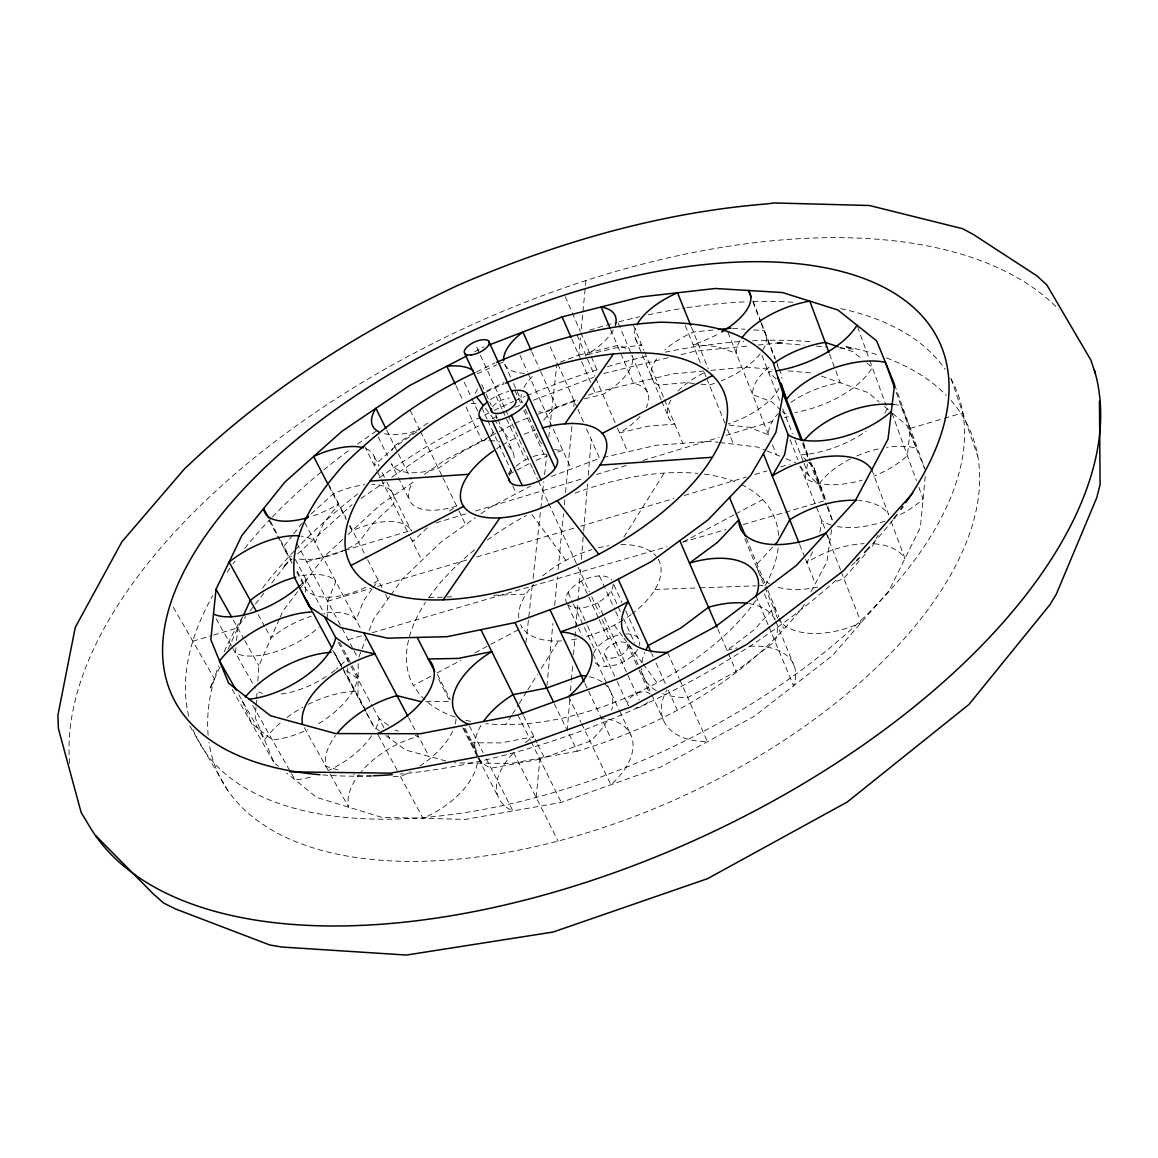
<?xml version="1.0" encoding="UTF-8"?>
<svg xmlns="http://www.w3.org/2000/svg" width="1158" height="1158" viewBox="0 0 1158 1158"><rect width="100%" height="100%" fill="white"/><g stroke="black" fill="none" stroke-linecap="round" stroke-linejoin="round"><path stroke-width="0.75" stroke-dasharray="5 3.75" d="M358.213 663.65L357.981 695.48L373.831 726.833L379.563 730.987M347.762 667.862L347.646 676.258L355.361 691.529A74.184 38.663 -29.3 0 0 308.289 704.325M347.863 661.146L347.907 657.787A61.186 30.108 -28.6 0 1 336.442 668.991M327.164 619.009L327.656 601.234L335.834 581.562A61.707 29.355 -28.4 0 0 299.213 576.293M305.423 591.941L305.973 579.391A62.489 28.791 -28.3 0 1 299.908 585.543M255.99 707.118L255.238 717.671L274.171 762.905L278.34 766.292M256.121 705.352L256.483 700.083M256.613 698.317L257.105 691.297A61.186 30.108 -28.6 0 0 262.548 693.309M257.829 681.078L258.914 665.763L279.425 618.937M569.765 699.794L567.232 730.38L577.321 751.195C664.156 725.053 747.257 678.675 803.449 606.025L805.143 602.84M570.503 690.805L571.241 681.801M571.386 680.007L572.732 663.809M573.471 654.806L574.802 638.608M574.961 636.813L575.555 629.619M575.7 627.824L577.77 602.623M577.929 600.828L580.737 566.667M581.33 559.502L583.545 532.637M583.69 530.842L587.54 484.29M588.278 475.33L591.231 439.519M235.986 647.684L235.523 653.069A61.837 29.471 -28.4 0 0 319 627.202M236.608 640.49L237.694 627.911L242.152 618.198M925.213 476.474L920.378 527.469L889.141 590.537L832.544 655.486L754.205 716.324L660.813 766.987L561.297 802.393L465.328 819.415L381.619 817.273L316.655 797.413L286.663 773.052M536.168 797.515L539.86 759.199L590.015 741.207A70.956 39.531 -26.3 0 0 608.124 719.075M546.88 686.245L552.931 623.38M554.668 605.431L557.432 576.698M558.127 569.504L563.468 513.92M564.337 504.975L564.858 499.605M565.538 492.454L572.255 422.742M573.803 406.646L574.325 401.276L577.668 400.48M560.183 362.193L578.768 355.101L580.419 337.948M585.948 280.482L580.911 332.809L596.978 369.894M893.354 404.446A65.76 33.206 -20.4 0 1 901.011 405.676L910.304 428.417L907.394 455.644A65.89 33.35 -20.4 0 1 873.74 476.155M525.891 642.893L532.26 585.586M533.056 578.421L540.612 510.374M540.815 508.579L543.797 481.757M544.593 474.621L546.764 455.007M548.747 437.188L557.07 362.295L548.327 342.493M831.56 529.756L826.899 561.775L811.063 591.666M819.922 532.362L821.717 520.55A65.166 34.031 -20.2 0 0 834.238 525.906M807.488 463.967L805.143 478.167A65.89 33.35 -20.4 0 0 862.145 480.15M765.264 585.572L765.293 585.485A199.089 104.148 -24.7 0 0 778.292 546.967M358.893 657.035L365.971 638.724M369.127 630.574L373.542 619.168L389.942 596.298M280.12 617.359L282.899 611.004L298.561 590.392M220.02 666.82L209.714 689.314L214.389 678.747L172.556 605.967M228.112 649.146L239.156 625.045L245.67 616.621M872.321 546.33L878.025 535.228M428.677 597.644L444.904 597.065M812.757 551.715L806.88 562.629A68.308 37.736 -20.9 0 1 864.1 543.667M511.561 715.63L505.699 724.778M512.516 714.11L518.263 704.976M519.218 703.456L526.876 691.268M527.845 689.748L537.413 674.521M541.249 668.441L558.474 641.04M623.858 537.095L664.243 473.029M390.941 594.894L402.043 579.405L441.488 541.64L475.402 517.684M372.051 588.988L363.742 600.409L356.027 619.863A61.07 29.992 -28.6 0 0 322.72 613.451M373.079 587.569L378.275 580.419A58.175 27.517 -27.3 0 1 370.256 585.022M299.604 589.017L324.168 556.694L342.739 539.498M250.012 611.019L254.369 605.402M255.455 603.998L264.14 592.78M271.739 582.966L288.024 561.919L283.059 567.246L292.308 558.764M292.656 535.184L283.884 546.402A58.754 26.909 -27.2 0 0 291.555 556.52M293.741 533.78L303.613 521.158M865.2 554.32L843.82 578.32A69.205 37.157 -21.1 0 1 833.572 582.517M772.647 547.097L756.999 564.004A69.205 37.157 -21.1 0 0 769.245 583.632M427.389 527.759L412.566 541.814A58.088 27.459 -27.2 0 0 413.044 536.936M348.051 534.576L379.39 505.568L415.548 480.498M297.592 553.929L352.075 504.642M311.14 513.92L333.012 494.061A58.667 26.837 -27.1 0 1 364.929 484.739M717.786 628.823L727.079 650.391L754.365 629.619L774.774 607.082A68.409 37.867 -21 0 0 777.93 618.43M480.99 513.732L489.371 507.812L530.451 486.186M449.478 511.025L456.628 506.017L442.906 477.733M424.436 474.331L445.193 459.943L489.791 436.595M360.891 498.548L384.427 482.321M391.766 477.241L427.056 452.894L481.25 424.566M416.735 431.876L394.733 446.959L374.324 465.545A59.261 26.2 -27 0 0 366.174 448.768M683.22 541.886L734.085 514.832M735.663 513.978L762.688 499.605M430.762 676.301L413.406 685.536A199.089 104.148 -24.7 0 1 425.507 602.334M437.073 672.943L460.725 660.364M474.925 652.808L489.11 645.252M490.688 644.413L522.244 627.636M509.187 474.158L529.684 463.403M492.411 418.733L498.794 415.404M491.368 435.77L497.679 432.47M499.272 431.644L518.219 421.715L529.901 417.3M486.722 438.853L462.52 451.533L438.332 468.31A57.075 25.621 -25.5 0 1 391.462 463.779L409.874 500.821M476.474 371.921L495.059 362.903M487.084 390.709L504.048 382.531M427.809 422.974L394.429 445.787A57.075 25.621 -25.5 0 0 391.824 450.809M474.65 351.786L483.914 346.966M514.818 407.269L521.52 404.721M533.259 400.248L593.649 377.291M538.238 414.13L578.349 398.917M588.409 395.11L595.096 392.562L672.364 373.933L703.76 371.038M574.325 401.276L545.606 412.161A57.118 25.65 -23.9 0 1 538.89 411.828M536.082 460.276L547.748 455.89M557.765 452.112L562.774 450.23A56.568 26.243 -23.8 0 1 551.628 448.928M551.295 476.474L599.569 458.351L585.601 426.766M306.725 561.905L342.913 550.976M344.635 550.455L411.843 530.19M435.973 522.909L466.978 513.544M475.605 510.953L584.283 478.167M596.384 474.519L629.214 464.604M643.037 460.435L719.075 437.492M725.994 435.408L776.106 420.296M784.748 417.691L788.207 416.648M192.821 641.214L211.813 635.583M213.535 635.076L237.694 627.911M327.656 601.234L371.009 588.365M377.942 586.31L468.121 559.56M476.792 556.998L573.832 528.207M580.723 526.166L673.855 498.548M684.204 495.479L746.288 477.053M754.915 474.505L766.987 470.915M780.781 466.833L789.409 464.271M910.304 428.417L942.467 418.878M944.161 418.371L962.776 412.841M348.153 639.737L362.02 635.699M372.413 632.673L666.979 546.75M682.569 542.205L725.907 529.568M743.248 524.516L824.728 500.748M578.768 355.101L617.431 345.518A57.147 25.679 -23.8 0 1 626.985 349.209M587.482 354.768L614.739 348.022L641.764 345.301A59.449 26.345 -22.4 0 1 635.756 327.511M603.723 373.469L668.745 357.619M681.049 354.623L695.104 351.192L749.096 345.909M584.37 398.859L602.811 394.429A57.147 25.679 -23.8 0 0 632.007 355.665M603.086 457.54L656.195 445.294L709.854 441.328L718.278 442.342M577.321 751.195L511.243 763.411L454.312 762.847M539.86 759.199L491.079 768.217A70.913 39.473 -26.4 0 1 478.211 757.911M713.082 330.016L693.41 332.042A58.855 26.996 -22.3 0 0 664.822 349.933M758.099 345.026L783.3 342.565L775.657 342.898L804.086 345.171M710.766 370.386L746.331 367.1L772.314 369.445M446.713 596.992L452.127 596.804M493.612 595.299L526.065 594.126M655.008 589.465L698.404 587.902M700.214 587.83L756.261 585.818M758.07 585.745L765.293 585.485M425.84 701.531L449.999 701.357L437.102 676.258M371.544 776.092L358.879 775.918L353.682 774.398M393.242 776.396L400.48 776.497A68.988 36.882 -28.5 0 0 410.381 771.691M732.696 328.307L744.869 329.234M753.569 329.885L764.005 330.681A58.957 27.068 -22.2 0 1 761.139 352.51M816.535 346.155L827.203 347.009M839.637 348.008L853.866 349.137L844.341 346.314A413.276 214.722 -24.7 0 1 879.834 355.578M788.135 370.864L813.003 373.108M694.163 383.486L685.695 382.647L658.439 385.093A58.855 26.996 -22.3 0 1 658.612 356.331M700.923 384.152L709.391 384.977A58.957 27.068 -22.2 0 0 715.297 383.066M728.932 425.015L749.544 427.345L768.594 434.93A61.345 30.253 -20.8 0 1 777.988 413.667M719.958 442.53L757.433 447.046L765.366 450.274M395.254 730.22L398.569 731.103M415.114 735.489L418.429 736.372A68.09 37.461 -28.7 0 0 360.963 772.082M445.859 760.98L405.821 750.066L385.281 735.142M338.049 769.867L325.89 766.335A68.887 36.752 -28.5 0 1 335.545 735.533M839.955 347.313L853.099 351.714L861.422 358.56M821.514 376.118L868.08 392.605L879.168 401.971M766.958 450.925L779.681 456.107M786.108 458.727L795.749 462.65M346.242 670.612L357.605 678.559A65.601 33.046 -29.1 0 1 315.569 725.444M388.495 725.371L379.042 718.582A64.877 33.727 -29.3 0 1 374.208 731.653M866.864 363.019L872.292 367.491A70.479 33.582 -21 0 1 795.01 412.523M884.611 406.588L891.284 412.234M892.601 413.363L907.09 425.623L924.359 467.977M776.164 378.912L768.391 371.863A71.217 32.8 -21.2 0 0 776.96 370.763M780.941 410.279L771.923 401.884L752.613 394.574A61.982 29.601 -21 0 1 771.619 365.06M782.215 411.466L784.748 413.84A70.479 33.582 -21 0 0 791.536 413.073M807.3 461.159L800.771 454.92A69.755 34.306 -20.9 0 0 866.198 431.123M808.602 462.418L813.828 467.412L826.103 501.096M799.7 466.471L821.746 487.808M485.332 408.195L492.975 418.067M494.075 419.471L510.461 440.619M614.261 625.146L622.845 636.683M623.916 638.13L642.125 662.637M643.197 664.084L657.136 682.829M531.812 514.427L565.9 560.313M189.767 725.892L228.387 791.45M232.15 689.372L274.171 762.905M238.765 694.699L264.516 739.832A74.184 38.663 -29.3 0 1 282.19 721.318M252.705 705.41L290.629 772.14M291.512 773.674L295.001 779.812A64.877 33.727 -29.3 0 0 312.978 776.367M216.112 618.734L231.991 646.83M232.874 648.393L255.382 688.228M233.366 620.181L243.889 638.955M244.772 640.533L258.914 665.763M304.293 727.615L329.393 772.618M330.262 774.195L348.659 807.198A68.09 37.461 -28.7 0 1 358.908 774.673M258.104 614.493L265.023 627.028M265.891 628.591L271.088 637.986A61.07 29.992 -28.6 0 1 311.169 616.273M365.783 710.896L334.184 652.171L341.914 667.486M332.708 650.376L341.147 666.067M343.665 670.757L365.45 711.258M366.29 712.807L373.831 726.833M378.275 735.243L398.772 773.327M400.48 776.497L422.988 818.33A68.192 37.592 -28.6 0 0 477.53 760.763M270.35 521.158L279.657 538.513M280.497 540.091L292.178 561.862M297.143 571.14L303.787 583.516A58.175 27.517 -27.3 0 0 367.506 586.426M269.061 520.42L292.656 564.395M296.81 572.153L305.119 587.656M295.203 559.271L324.616 614.247M339.612 642.27L351.308 664.156M352.162 665.734L358.126 676.88M338.237 642.372L350.034 664.403M350.874 665.98L372.442 706.264M373.267 707.813L383.891 727.658M387.944 735.229L389.566 738.254M296.911 543.464L353.204 649.218M354.044 650.796L357.402 657.122M304.742 522.605L361.007 629.301M408.528 717.569L428.981 756.377M328.568 484.073L345.909 517.684M349.904 525.428L366.854 558.286M367.665 559.864L382.299 588.206M385.513 594.445L387.916 599.12M328.973 486.23L346.242 519.681M349.542 526.094L352.032 530.9A58.088 27.459 -27.2 0 1 410.135 528.844M437.391 674.463L450.303 699.635M464.995 728.281L474.823 747.446M463.895 728.44L478.471 756.854M479.282 758.418L481.685 763.122M462.708 727.817L498.548 797.601M469.482 725.979L483.089 752.57M486.288 758.837L512.951 810.976A70.073 40.212 -26.5 0 1 515.049 751.368M513.674 752.787L558.098 841.128M374.222 456.643L379.028 466.225M382.227 472.609L386.222 480.599M387.018 482.206L411.437 531.015M364.524 446.004L376.741 470.365M377.551 471.972L409.411 535.517M410.207 537.095L421.903 560.4M517.887 714.935L530.436 740.237M531.218 741.815L561.297 802.393M378.174 437.029L387.554 455.919M386.714 430.168L397.585 452.185M398.381 453.777L411.003 479.354M523.488 715.658L537.037 743.031M537.819 744.623L544.115 757.332M554.306 703.731L566.479 728.816M410.207 410.352L419.674 429.864A57.639 24.998 -25.5 0 1 383.443 433.454M420.455 431.471L442.139 476.17M458.872 510.649L465.632 524.588M568.607 696.58L580.838 722.085M581.606 723.678L610.903 784.733A70.117 40.269 -26.4 0 0 601.32 718.119M584.891 683.423L611.221 739.036M456.064 385.846L462.983 400.567M466.037 407.037L481.887 440.735A64.472 29.891 -25.7 0 1 488.459 440.518M593.157 654.313L606.937 683.77M607.704 685.406L618.98 709.521M619.733 711.128L630.936 735.084M464.242 382.328L471.118 397.006M471.871 398.641L477.892 411.481M512.704 485.853L516.338 493.612M567.825 605.359L577.639 626.319M578.407 627.926L582.17 635.988M579.261 607.993L586.802 624.205M587.555 625.827L606.416 666.328M481.742 407.63L487.084 419.066M487.836 420.701L511.46 471.306M568.057 592.606L572.559 602.247M573.311 603.854L595.053 650.449M481.67 384.528L485.361 392.49M486.099 394.082L491.267 405.228M495.696 414.781L497.216 418.038M497.969 419.674L513.095 452.271M605.243 655.891L616.447 680.021M617.2 681.628L628.403 705.743A12.333 6.962 -24.7 0 1 635.105 694.221A12.333 6.962 -24.7 0 1 650.029 694.091L638.984 669.917M496.087 396.253L502.123 409.31M502.876 410.931L525.471 459.871M581.446 581.142L588.119 595.588M588.857 597.195L598.498 618.082M599.236 619.689L608.138 638.955M597.557 602.739L603.535 615.738M604.288 617.373L624.48 661.261M476.749 347.313L507.595 414.26M508.348 415.896L532.419 468.15M533.172 469.786L537.616 479.426M538.369 481.033L547.908 501.747M548.631 503.325L577.335 565.596M578.074 567.203L589.422 591.839M591.695 596.746L599.236 613.118M602.247 619.675L639.23 699.91M627.202 644.138L638.246 668.296M611.033 591.058L620.645 612.191M623.597 618.69L634.7 643.066M504.801 364.437L510.62 377.219M513.544 383.602L522.272 402.767A57.118 25.65 -23.9 0 1 521.303 394.589M525.254 409.31L539.411 440.373M514.818 390.376L520.782 403.476M523.778 410.033L543.942 454.226M599.439 575.902L614.884 609.745M615.622 611.352L619.298 619.414M628.765 644.224L640.027 668.875M640.779 670.525L651.1 693.135M651.838 694.742L663.563 720.421M613.928 584.819L622.005 602.623M625.682 610.729L638.159 638.261M519.971 355.289L527.368 371.704M528.106 373.354L571.227 468.99M651.751 653.546L653.184 656.731M656.065 663.085L666.125 685.362M668.296 690.168L677.083 709.637M667.515 652.374L679.066 678.212M679.789 679.818L707.451 741.685A80.003 45.987 -23.1 0 1 666.805 689.893M531.783 351.786L539.179 368.287M540.641 371.559L556.578 407.182A56.568 26.243 -23.8 0 0 542.306 422.308M557.794 363.916L577.133 407.659M577.842 409.252L584.891 425.174M571.835 339.193L580.896 359.979M581.606 361.614L592.259 386.048M592.968 387.684L595.096 392.562M565.263 296.665L580.201 331.159M577.133 335.27L595.009 376.437M595.719 378.073L616.736 426.491M617.431 428.084L627.752 451.852M728.483 653.648L736.199 671.582M610.613 329.48L633.498 383.312A56.597 26.272 -23.8 0 1 646.207 407.558M618.314 323.241L648.133 393.821M633.296 325.094L643.848 350.281M644.543 351.931L663.881 398.106M664.562 399.727L682.844 443.326M635.641 339.077L661.102 399.698M661.783 401.319L668.571 417.488M756.073 595.936L768.261 625.175M768.941 626.796L793.52 685.797A70.146 40.342 -23.2 0 0 748.748 646.367M744.884 538.745L775.57 613.016M764.497 594.112L775.194 619.935M775.86 621.556L794.127 665.676M242.268 700.822L251.633 723.475L272.318 739.919A65.601 33.046 -29.1 0 0 307.84 729.511M746.201 537.877L767.262 588.857M767.942 590.508L778.813 616.852M779.493 618.488L783.517 628.258M685.261 325.557L701.502 365.552M704.136 372.036L706.105 376.886M706.771 378.507L724.821 422.974M727.485 429.517L733.434 444.151M691.413 327.135L708.32 368.881M799.642 544.506L804.911 557.678M805.563 559.328L815.29 583.675M728.006 332.447L769.911 438.245M772.531 444.86L776.468 454.804M790.147 439.837L797.978 459.842M800.583 466.5L824.843 528.555M827.362 534.967L829.866 541.379M826.059 532.926L840.534 569.91M841.186 571.603L861.161 622.657A68.409 37.867 -21 0 1 778.769 619.689M802.581 443.746L807.734 456.99M809.674 462.013L826.58 505.525M827.188 507.117L832.761 521.462L827.188 504.425M761.993 355.463L779.508 400.407M782.794 408.803L792.434 433.555M794.996 440.127L803.391 461.651M804.057 463.345L808.646 475.142M752.961 300.892L760.748 321.027M761.399 322.706L775.484 359.125M776.121 360.775L778.668 367.347M779.305 368.997L781.216 373.933A58.378 27.676 -22.1 0 1 781.853 378.333M752.99 302.209L760.763 322.3M761.414 323.979L774.803 358.575M777.336 365.146L778.61 368.418M803.001 442.11L810.137 460.479M810.788 462.158L825.958 501.269M871.815 469.627L888.591 514.601A69.104 37.027 -21.1 0 0 858.585 500.502M891.11 521.361L904.977 558.547A68.308 37.736 -20.9 0 0 873.277 543.739M829.562 354.145L835.207 369.286M835.83 370.965L840.23 382.733A61.345 30.253 -20.8 0 0 789.872 403.129M891.95 413.015L916.456 480.613M918.859 487.272L923.085 498.924A65.166 34.031 -20.2 0 1 899.317 515.122M857.557 326.889L869.224 359.038M869.832 360.717L886.131 405.575M894.555 384.557L925.705 471.292M896.205 392.33L916.239 448.074A65.036 33.886 -20.2 0 0 886.608 447.379M951.051 378.796L977.685 456.136M813.828 467.412L819.213 483.87A65.036 33.886 -20.2 0 1 852.389 458.003M803.536 443.76L807.835 456.99M951.08 400.494A413.276 214.722 -24.7 0 1 683.177 796.024A413.276 214.722 -24.7 0 1 208.947 742.133M208.151 735.272A413.276 214.722 -24.7 0 1 218.5 666.082M224.276 651.621A413.276 214.722 -24.7 0 1 243.05 616.23M262.591 587.96A413.276 214.722 -24.7 0 1 294.277 550.976M295.449 549.746A413.276 214.722 -24.7 0 1 359.255 492.758M379.332 477.82A413.276 214.722 -24.7 0 1 492.628 411.09M494.249 410.323A413.276 214.722 -24.7 0 1 513.66 401.377M515.281 400.654A413.276 214.722 -24.7 0 1 525.11 396.398M526.745 395.703A413.276 214.722 -24.7 0 1 600.437 368.823M607.4 366.71A413.276 214.722 -24.7 0 1 649.493 355.593M665.213 352.162A413.276 214.722 -24.7 0 1 743.74 341.306M752.526 340.785A413.276 214.722 -24.7 0 1 813.669 341.986M886.478 357.967A413.276 214.722 -24.7 0 1 946.375 395.385M69.654 763.484A552.959 280.728 -24.7 0 1 468.353 326.397A552.959 280.728 -24.7 0 1 1058.426 309.07M950.848 378.536A417.806 210.351 -24.7 0 1 664.793 750.558A417.806 210.351 -24.7 0 1 193.198 729.931M188.797 716.223A417.806 210.351 -24.7 0 1 212.696 595.603M227.098 572.327A417.806 210.351 -24.7 0 1 231.976 565.307M232.975 563.903A417.806 210.351 -24.7 0 1 235.031 561.094M244.714 548.458A417.806 210.351 -24.7 0 1 271.233 518.191M272.405 516.96A417.806 210.351 -24.7 0 1 322.286 471.089M323.704 469.931A417.806 210.351 -24.7 0 1 350.512 449.188M357.706 443.977A417.806 210.351 -24.7 0 1 378.405 429.705M477.313 373.802A417.806 210.351 -24.7 0 1 496.898 364.77M498.548 364.046A417.806 210.351 -24.7 0 1 503.484 361.889M589.48 330.146A417.806 210.351 -24.7 0 1 617.171 322.271M618.908 321.823A417.806 210.351 -24.7 0 1 639.694 316.742M648.292 314.831A417.806 210.351 -24.7 0 1 685.16 307.97M686.984 307.695A417.806 210.351 -24.7 0 1 747.923 301.731M753.076 301.558A417.806 210.351 -24.7 0 1 795.329 302.383M840.694 308.65A417.806 210.351 -24.7 0 1 945.174 369.402M892.804 520.043A422.438 205.733 -24.7 0 1 870.859 545.765M855.255 561.977A422.438 205.733 -24.7 0 1 851.159 566.001M836.033 580.201A422.438 205.733 -24.7 0 1 399.944 774.007M371.429 775.86A422.438 205.733 -24.7 0 1 321.635 774.847M670.989 400.017A58.276 27.604 -22.2 0 0 674.781 424.103L648.06 426.216L619.516 432.904A56.597 26.272 -23.8 0 0 640.967 415.36M678.096 390.955A58.276 27.604 -22.2 0 1 707.364 371.269M313.34 515.817A59.348 26.258 -27.1 0 0 338.715 503.73L323.516 523.43L315.208 542.465A62.344 28.675 -28.3 0 0 300.877 536.053M347.805 548.501A58.754 26.909 -27.2 0 0 358.691 542.465L373.296 522.967L393.648 504.063A58.667 26.837 -27.1 0 0 371.964 484.391M346.401 549.181A58.754 26.909 -27.2 0 1 296.506 558.388M524.632 373.325A57.683 25.027 -23.9 0 1 503.933 361.976M523.923 387.452A57.118 25.65 -23.9 0 1 534.099 374.874M779.045 388.277A58.378 27.676 -22.1 0 1 728.425 423.741M760.155 353.827A58.957 27.068 -22.2 0 1 721.144 380.852M456.628 506.017A56.525 26.214 -25.6 0 1 412.581 482.553M740.02 340.698A62.648 28.921 -21.1 0 0 736.285 353.364L717.207 346.531L692.962 344.519A59.55 26.417 -22.3 0 0 718.959 333.518M508.246 446.004A64.472 29.891 -25.7 0 1 513.964 460.421M510.736 469.931A64.472 29.891 -25.7 0 1 507.609 474.997M490.008 440.561A64.472 29.891 -25.7 0 1 499.836 442.009M496.116 415.997A65.094 29.211 -25.6 0 1 496.608 418.574M493.105 432.18A65.094 29.211 -25.6 0 1 489.921 437.188M471.118 403.534A65.094 29.211 -25.6 0 1 477.154 403.881M604.013 683.394A70.956 39.531 -26.3 0 1 611.627 710.216M589.379 676.75A70.956 39.531 -26.3 0 1 602.696 682.395M817.794 587.077A69.205 37.157 -21.1 0 1 775.918 586.585M777.235 627.679A71 39.604 -23.3 0 1 775.02 641.416L735.098 672.002L687.722 697.579A80.959 45.148 -23.2 0 1 662.796 693.656M749.023 603.593A71 39.604 -23.3 0 1 775.267 620.123M656.311 690.602A80.959 45.148 -23.2 0 1 641.749 668.427M642.01 662.159A80.959 45.148 -23.2 0 1 644.789 652.301M613.306 330.073A57.712 25.042 -23.8 0 1 585.774 355.188M727.079 650.391A70.146 40.342 -23.2 0 1 737.183 647.93M476.763 755.175A70.913 39.473 -26.4 0 1 481.786 724.097M856.862 455.962A65.036 33.886 -20.2 0 1 880.341 448.493M456.078 719.046A68.988 36.882 -28.5 0 1 453.864 728.281M452.662 731.132A68.988 36.882 -28.5 0 1 419.847 766.046M286.996 717.526A74.184 38.663 -29.3 0 1 302.73 707.277M371.675 735.75A64.877 33.727 -29.3 0 1 328.64 770.403M335.241 669.961A61.186 30.108 -28.6 0 1 328.915 674.68M326.252 676.46A61.186 30.108 -28.6 0 1 277.92 694.351M525.24 742.596A70.073 40.212 -26.5 0 1 533.881 736.676L500.893 742.9L471.248 742.77A68.192 37.592 -28.6 0 1 476.966 752.932M541.843 443.775A56.568 26.243 -23.8 0 1 538.238 436.436M887.332 408.89A69.755 34.306 -20.9 0 1 883.901 414.274M496.579 448.797A78.758 37.273 -24.7 0 1 501.067 445.946M502.601 445.019A78.758 37.273 -24.7 0 1 517.93 436.928M524.082 434.25A78.758 37.273 -24.7 0 1 535.445 430.038M486.085 392.128A205.632 97.547 -24.7 0 1 503.976 383.848M741.366 484.594A199.089 104.148 -24.7 0 1 778.581 536.328M756.261 599.902A199.089 104.148 -24.7 0 1 485.824 723.649M470.713 721.347A199.089 104.148 -24.7 0 1 464.488 719.929M455.21 717.178A199.089 104.148 -24.7 0 1 413.623 685.435M428.923 597.528A199.089 104.148 -24.7 0 1 477.067 547.835M487.33 540.048A199.089 104.148 -24.7 0 1 526.21 515.513M575.034 493.207A199.089 104.148 -24.7 0 1 697.84 473.39M704.368 474.129A199.089 104.148 -24.7 0 1 737.979 483.045M477.414 388.9A65.731 28.501 -25.6 0 1 475.142 393.677M648.248 701.965A12.333 6.962 -24.7 0 1 634.483 708.103M509.361 475.287A26.243 12.42 -24.7 0 1 515.02 467.224M516.106 466.225A26.243 12.42 -24.7 0 1 531.652 457.092M533.23 456.527A26.243 12.42 -24.7 0 1 549.21 454.341M613.204 584.327A25.418 13.259 -24.7 0 1 594.546 604.201A25.418 13.259 -24.7 0 1 567.84 604.65M567.073 603.752A25.418 13.259 -24.7 0 1 581.417 581.157A25.418 13.259 -24.7 0 1 611.728 579.955M492.671 406.675A13.346 5.964 -24.7 0 1 509.259 398.019M884.973 521.158A65.166 34.031 -20.2 0 1 837.277 526.543M658.207 559.126A76.254 39.806 -24.7 0 1 632.572 613.422M631.168 614.478A76.254 39.806 -24.7 0 1 624.437 619.154M623.018 620.051A76.254 39.806 -24.7 0 1 585.152 636.857M576.539 638.926A76.254 39.806 -24.7 0 1 568.129 640.302M561.601 640.91A76.254 39.806 -24.7 0 1 520.55 624.596M518.77 617.822A76.254 39.806 -24.7 0 1 533.621 584.529M542.595 575.946A76.254 39.806 -24.7 0 1 591.825 549.63M598.425 547.821A76.254 39.806 -24.7 0 1 608.775 545.765M620.891 544.651A76.254 39.806 -24.7 0 1 656.21 556.26M625.913 633.918A25.013 13.635 -24.7 0 1 639.419 645.382M637.653 649.58A25.013 13.635 -24.7 0 1 615.405 664.938A25.013 13.635 -24.7 0 1 594.257 661.797M593.663 653.242A25.013 13.635 -24.7 0 1 620.095 634.598M490.312 399.727A26.677 11.942 -24.7 0 1 508.767 391.418M611.424 658.135A12.506 6.818 -24.7 0 0 627.897 645.773A12.506 6.818 -24.7 0 0 609.412 646.207A12.506 6.818 -24.7 0 0 611.424 658.135"/><path stroke-width="1.5" d="M466.92 355.796L409.367 385.672L341.885 431.355L284.868 482.104L241.776 535.647L216.039 589.263L210.828 639.679L228.604 683.177L270.509 715.745L335.603 733.579L420.253 733.738L517.887 714.935L619.617 678.11L715.514 626.579L796.328 565.524L855.111 501.052L888.041 439.099L894.555 384.557L876.606 340.857L837.799 309.953L782.504 292.554L715.282 288.487L640.475 296.969L562.122 316.916L488.792 345.098M779.58 412.813L788.193 434.843L784.661 454.544L772.285 475.996A69.914 36.26 -21.2 0 1 871.815 469.627M496.681 362.295C548.718 339.83 604.042 325.123 660.784 322.185C702.023 323.154 745.115 328.119 772.994 362.092L783.17 393.72L775.918 432.368L750.572 475.489L708.146 519.797L651.462 561.5L585.137 596.848L514.992 622.613L447.249 636.668L387.612 638.174L340.582 627.578L309.07 606.459L294.291 577.046C289.891 533.389 316.293 496 343.665 464.807C381.923 426.998 426.231 395.602 474.939 372.717M564.988 423.814L613.393 353.986A205.762 97.619 -24.7 0 1 712.517 375.539A205.646 97.562 -24.7 0 1 712.358 457.265L712.315 457.352A205.762 97.619 -24.7 0 1 598.802 554.262A205.646 97.562 -24.7 0 1 443.196 599.815A205.762 97.619 -24.7 0 1 350.903 565.567L463.605 506.364M243.629 614.97L250.302 600.409A61.707 29.355 -28.4 0 1 295.898 577.104M443.21 599.815L499.923 517.843M912.793 493.149L843.574 570.619L746.736 644.499L630.893 706.93L507.899 751.209L390.521 773.168L289.934 771.85M775.064 544.492L777.467 541.886L789.77 519.797A69.104 37.027 -21.1 0 1 856.819 500.386M304.699 519.768L308.564 516.251M602.305 433.425L712.517 375.539M718.438 329.465L730.959 328.177M468.773 474.273L369.952 481.12A205.762 97.619 -24.7 0 1 476.575 396.919A205.632 97.547 -24.7 0 1 484.478 392.909M599.916 465.125L712.344 457.265M420.672 701.574L396.962 695.654A68.887 36.752 -28.5 0 0 337.76 732.71M838.32 346.763L825.176 342.363A61.982 29.601 -21 0 0 774.34 363.033M324.573 616.838L335.704 637.653L351.771 648.581L375.018 654.009A69.697 35.985 -28.4 0 0 302.571 724.517M96.071 835.975L153.232 893.831L163.596 903.037L175.915 909.131L269.915 945.029L282.045 947.056L406.501 955.046L553.133 932.031L707.596 878.647L847.178 802.06L968.928 704.484L1050.103 604.476L1056.27 594.242L1096.742 497.766L1100.1 484.58L1099.449 400.957M557.215 500.647L598.802 554.262M476.575 396.919L483.147 405.372M236.145 690.096L219.528 660.972A75.849 37.07 -28.9 0 1 312.559 611.945L331.695 647.525M216.039 589.263L231.629 617.084M256.367 611.366L229.096 562.05A62.344 28.675 -28.3 0 1 299.271 535.879M301.558 591.506L310.865 608.804M268.656 518.002L263.59 508.55A59.348 26.258 -27.1 0 0 308.202 517.481M363.844 632.818L407.703 716.006M328.177 484.666L313.63 456.498A59.261 26.2 -27 0 1 363.322 447.784M417.184 637.421L434.684 671.539M306.667 600.249L311.82 610.483M385.947 428.605L375.93 408.311A57.639 24.998 -25.5 0 0 378.68 431.702M480.932 629.677L522.678 714.037M514.992 622.613L553.553 702.153M549.992 609.759L584.139 681.845M455.297 384.21L446.829 366.232A65.731 28.501 -25.6 0 1 473.246 370.647M480.092 418.009L510.041 481.945M492.324 421.266L522.258 485.564M464.778 353.523L491.875 411.857M511.358 415.346L541.032 479.875M488.69 341.118L515.411 399.568A13.346 5.964 -24.7 0 1 504.309 411.944A13.346 5.964 -24.7 0 1 491.571 408.644M525.819 403.766L555.16 468.252M527.165 393.43L556.274 457.642A26.243 12.42 -24.7 0 1 537.934 481.395A26.243 12.42 -24.7 0 1 508.869 478.92M618.198 579.232L651.042 651.954M531.044 350.136L522.924 331.97A57.683 25.027 -23.9 0 0 503.716 360.659M562.122 316.916L571.14 337.6M679.804 540.641L717.077 627.173M609.933 327.873L601.06 307A57.712 25.042 -23.8 0 1 615.376 325.239M729.526 497.462L745.535 536.241M690.761 325.499L677.517 292.771A59.449 26.345 -22.4 0 0 637.03 324.66M763.383 453.704L798.991 542.856M783.17 393.72L801.307 440.431M751.05 297.186L748.459 290.499A59.55 26.417 -22.3 0 1 721.622 331.984M778.017 377.711L802.364 440.46M828.94 352.452L809.818 301.152A62.648 28.921 -21.1 0 0 741.786 338.006M894.41 387.337L885.421 362.324A66.498 32.482 -20.6 0 0 786.441 399.409L781.346 383.616M1095.352 373.527L1090.908 360.181L1046.875 285.013L1037.018 275.922L973.01 234.249L962.457 228.676L869.397 205.502L774.253 202.954L766.538 203.924C659.611 212.58 556.028 242.76 457.888 285.346C360.341 330.971 268.656 389.059 190.375 463.403L184.904 468.353L121.894 541.828L75.256 627.404L57.9 715.311L58.378 728.498L81.132 812.438L88.355 824.409A552.959 280.728 -24.7 0 0 694.786 840.216A552.959 280.728 -24.7 0 0 1094.368 370.039M319.97 774.716A422.438 205.733 -24.7 0 1 228.401 506.104A422.438 205.733 -24.7 0 1 754.755 261.679A422.438 205.733 -24.7 0 1 905.672 502.731M902.864 506.697A422.438 205.733 -24.7 0 1 900.938 509.346M896.958 514.688A422.438 205.733 -24.7 0 1 893.86 518.697M869.6 547.112A422.438 205.733 -24.7 0 1 864.505 552.54M859.265 557.939A422.438 205.733 -24.7 0 1 856.602 560.631M392.258 774.659A422.438 205.733 -24.7 0 1 373.296 775.788M856.934 325.195A71.217 32.8 -21.2 0 1 776.96 370.763M803.898 440.923A65.76 33.206 -20.4 0 1 893.354 404.446M586.194 676.127A70.956 39.531 -26.3 0 0 581.157 675.548L546.706 688.04L513.081 694.626A70.913 39.473 -26.4 0 0 483.711 721.188M747.33 603.347A71 39.604 -23.3 0 0 708.508 607.27L680.788 628.085L648.162 645.585A80.959 45.148 -23.2 0 0 645.99 649.624M468.686 724.416A71.782 38.692 -26.3 0 1 491.774 651.592L458.221 658.424L428.243 658.989A69.798 36.115 -28.3 0 1 377.421 733.651M299.908 585.543A62.489 28.791 -28.3 0 1 213.477 614.044M245.279 697.029A75.009 37.896 -29.1 0 1 331.145 652.301M335.704 637.653A66.324 32.323 -28.9 0 1 249.129 699.128M568.607 696.58A71.81 38.75 -26.2 0 0 560.501 631.95L595.458 619.154L628.302 601.61A81.943 44.25 -23.2 0 0 667.515 652.374M891.356 411.38A66.628 32.627 -20.6 0 1 788.193 434.843M826.059 532.926A70.016 36.39 -21.3 0 1 738.79 519.899L717.598 542.277L689.488 563.121A71.868 38.807 -23.4 0 1 756.073 595.936M542.248 427.982A78.758 37.273 -24.7 0 1 600.756 463.822A78.758 37.273 -24.7 0 1 486.346 517.496A78.758 37.273 -24.7 0 1 493.713 450.751M505.626 383.139A205.632 97.547 -24.7 0 1 613.291 354.001M351.004 565.596A205.646 97.562 -24.7 0 1 369.995 481.207M511.85 390.782A26.677 11.942 -24.7 0 1 525.254 404.518A26.677 11.942 -24.7 0 1 487.923 421.309A26.677 11.942 -24.7 0 1 487.735 401.623M471.002 354.941A13.534 5.747 -24.7 0 0 489.269 342.493A13.534 5.747 -24.7 0 0 469.989 344.577A13.534 5.747 -24.7 0 0 471.002 354.941"/></g></svg>
